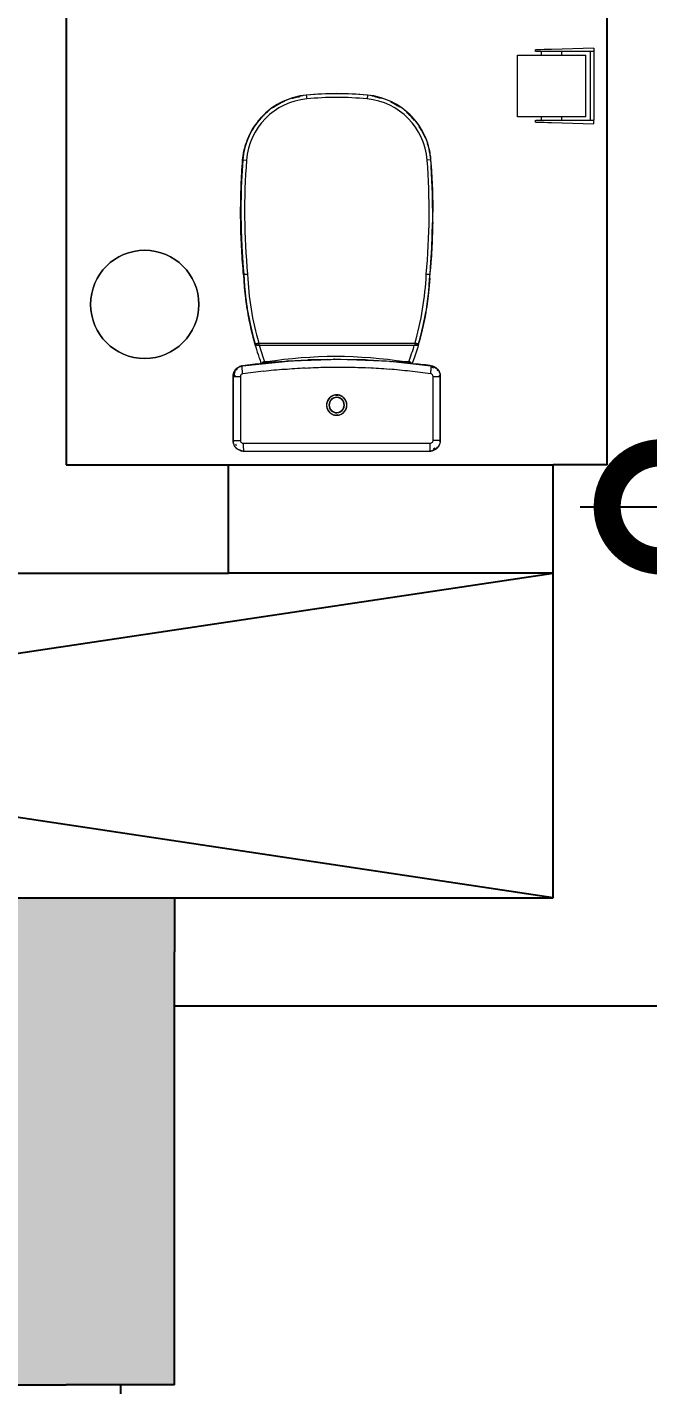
# Model space of a CAD drawing. Header units: metres. Extents: x 15.7 to 112.1, y 4.7 to 71.5.
# Drawn here: x 54.022 to 55.169, y 37.647 to 40.156 of the extents above; entities that cross this region are included whole.
import ezdxf

# ---------------------------------------------------------------- set-up
doc = ezdxf.new("R2010")
doc.units = ezdxf.units.M
doc.layers.get('0').update_dxf_attribs({"color": 3})
doc.layers.add('00', color=252, linetype='Continuous')
for name, color, linetype, lineweight in [('A-DIM', 7, 'Continuous', 5), ('A-EQPM', 6, 'Continuous', 9), ('G-IMPT', 1, 'Continuous', 5)]:
    doc.layers.add(name, color=color, linetype=linetype, lineweight=lineweight)
doc.styles.add('Calibri', font='calibri.ttf', dxfattribs={"height": 0.212639})
doc.dimstyles.new('ECG_Dimn-Detl-100_1', dxfattribs={"dimscale": 0.3048, "dimtxt": 0.25, "dimasz": 1.312336, "dimexe": 0.492126, "dimexo": 0.0625, "dimgap": 0, "dimtad": 1, "dimdec": 0, "dimlfac": 1000, "dimzin": 0, "dimdsep": 46, "dimtxsty": 'Calibri', "dimblk1": 'DOTSMALL', "dimblk2": 'DOTSMALL', "dimsah": 1, "dimcen": 0.09, "dimdle": 0.492126, "dimazin": 0, "dimtfac": 1, "dimtdec": 4, "dimtix": 1, "dimtmove": 2, "dimatfit": 3, "dimfxl": 0.492126, "dimfxlon": 1, "dimtvp": 1, "dimtolj": 1, "dimtzin": 0, "dimarcsym": 2})

# ---------------------------------------------------------------- blocks, each defined once
blk = doc.blocks.new('ECG_Commercial_Toilet_Maid_driver-P Trap_01 - 211109_092700_dwg_dwg_211109-V15-GROUND FLOOR PLAN')
at = {"layer": 'G-IMPT'}
for p, q in [((-0.4183, 0.1761), (-0.44, 0.1748)), ((-0.3575, 0.1776), (-0.3669, 0.1775)), ((-0.3006, 0.1763), (-0.3323, 0.1771)), ((-0.1831, 0.1666), (-0.1816, 0.1664)), ((-0.0804, 0.1337), (-0.0784, 0.133)), ((-0.0786, 0.1331), (-0.0803, 0.1331)), ((-0.0853, -0.0043), (-0.0853, -0.0059)), ((-0.0784, -0.133), (-0.0804, -0.1337)), ((-0.0786, -0.1331), (-0.0803, -0.1331)), ((-0.2674, -0.1743), (-0.2411, -0.1722)), ((-0.4226, -0.1759), (-0.3977, -0.1769)), ((-0.3514, -0.1776), (-0.3203, -0.177))]:
    blk.add_line(p, q, dxfattribs=at)
at = {"layer": 'G-IMPT', "flags": 128}
for points in [[(-0.4998, 0.1614), (-0.5044, 0.159), (-0.5089, 0.1565), (-0.5134, 0.1538), (-0.5154, 0.1524)], [(-0.2349, 0.1719), (-0.2217, 0.171), (-0.2025, 0.1692), (-0.1833, 0.1666)], [(-0.1723, 0.1649), (-0.1642, 0.1634), (-0.1453, 0.1595), (-0.1265, 0.1549), (-0.1172, 0.1524)], [(-0.1138, 0.1514), (-0.1078, 0.1497), (-0.0894, 0.1437), (-0.0776, 0.1396)], [(-0.5263, 0.1443), (-0.5299, 0.1412), (-0.5337, 0.1376), (-0.5374, 0.1339), (-0.5409, 0.1301)], [(-0.0803, 0.1331), (-0.0803, 0.1297), (-0.0803, 0.1263)], [(-0.5719, -0.0627), (-0.5713, -0.0668), (-0.5703, -0.0719), (-0.5691, -0.077), (-0.5676, -0.082), (-0.5664, -0.0859)], [(-0.5622, -0.0966), (-0.5601, -0.1013), (-0.5577, -0.1059), (-0.5551, -0.1105), (-0.5524, -0.1149), (-0.5495, -0.1192), (-0.5493, -0.1195)], [(-0.0803, -0.1294), (-0.0803, -0.1312), (-0.0803, -0.1331)]]:
    blk.add_lwpolyline(points, dxfattribs=at)
at = {"layer": 'G-IMPT'}
for centre, radius, start, end in [((-0.263, -0.3639), 0.5295, 69.8168, 73.379), ((0.7318, -0.0015), 0.8221, 171.054, 188.946), ((-0.263, 0.3639), 0.5295, 286.6212, 290.1832)]:
    blk.add_arc(centre, radius, start, end, dxfattribs=at)
for points, knots in [([(-0.4418, 0.1747), (-0.4378, 0.175), (-0.4259, 0.1758), (-0.406, 0.1767), (-0.3825, 0.1774), (-0.3662, 0.1776), (-0.3578, 0.1776), (-0.3572, 0.1776)], [-0.9464093, -0.9464093, -0.9464093, -0.9464093, -0.8888889, -0.7777778, -0.6666667, -0.5555556, -0.5477804, -0.5477804, -0.5477804, -0.5477804]), ([(-0.3385, 0.1774), (-0.3374, 0.1774), (-0.3285, 0.1773), (-0.3117, 0.1768), (-0.2881, 0.1757), (-0.2676, 0.1744), (-0.2551, 0.1734), (-0.2503, 0.173)], [-0.4598098, -0.4598098, -0.4598098, -0.4598098, -0.4444444, -0.3333333, -0.2222222, -0.1111111, -0.0437293, -0.0437293, -0.0437293, -0.0437293]), ([(-0.5134, 0.1537), (-0.5124, 0.1544), (-0.5064, 0.1581), (-0.5, 0.1613), (-0.4946, 0.1637)], [-0.3528816, -0.3528816, -0.3528816, -0.3528816, -0.3333333, -0.2354946, -0.2354946, -0.2354946, -0.2354946]), ([(-0.4808, 0.1688), (-0.4783, 0.1695), (-0.4718, 0.1713), (-0.4653, 0.1723), (-0.4613, 0.1728)], [-0.1550415, -0.1550415, -0.1550415, -0.1550415, -0.1111111, -0.0452824, -0.0452824, -0.0452824, -0.0452824]), ([(-0.0798, 0.1365), (-0.0801, 0.1362), (-0.0804, 0.1356), (-0.0806, 0.1347), (-0.0805, 0.1341), (-0.0805, 0.1339)], [0.75, 0.75, 0.75, 0.75, 0.875, 0.9375, 1, 1, 1, 1]), ([(-0.078, 0.1376), (-0.0782, 0.1375), (-0.0789, 0.1373), (-0.0795, 0.1369), (-0.0798, 0.1365)], [0.5644299, 0.5644299, 0.5644299, 0.5644299, 0.625, 0.75, 0.75, 0.75, 0.75]), ([(-0.5575, 0.1063), (-0.5562, 0.1087), (-0.5543, 0.1119), (-0.5523, 0.1151), (-0.5517, 0.1159)], [-0.71214902, -0.71214902, -0.71214902, -0.71214902, -0.66666667, -0.65063088, -0.65063088, -0.65063088, -0.65063088]), ([(-0.5706, 0.0702), (-0.5702, 0.0723), (-0.5694, 0.0757), (-0.5685, 0.0791), (-0.5681, 0.0804)], [-0.92350914, -0.92350914, -0.92350914, -0.92350914, -0.88888889, -0.86576975, -0.86576975, -0.86576975, -0.86576975]), ([(-0.5676, -0.0821), (-0.5682, -0.0802), (-0.5696, -0.0755), (-0.5704, -0.0706), (-0.5709, -0.0677)], [-0.14372398, -0.14372398, -0.14372398, -0.14372398, -0.11111111, -0.06227402, -0.06227402, -0.06227402, -0.06227402]), ([(-0.5493, -0.1195), (-0.5507, -0.1175), (-0.5556, -0.1102), (-0.5596, -0.1023), (-0.5623, -0.0964)], [-0.373281, -0.373281, -0.373281, -0.373281, -0.3333333, -0.227652, -0.227652, -0.227652, -0.227652]), ([(-0.524, -0.1461), (-0.525, -0.1454), (-0.5312, -0.1403), (-0.5379, -0.1337), (-0.5432, -0.1274), (-0.5441, -0.1263)], [-0.5754732, -0.5754732, -0.5754732, -0.5754732, -0.5555556, -0.4444444, -0.4201761, -0.4201761, -0.4201761, -0.4201761]), ([(-0.1831, -0.1666), (-0.1768, -0.1657), (-0.1641, -0.1635), (-0.1452, -0.1596), (-0.1264, -0.1551), (-0.1078, -0.1498), (-0.0915, -0.1446), (-0.0816, -0.141), (-0.0777, -0.1395)], [0.3343524, 0.3343524, 0.3343524, 0.3343524, 0.4444444, 0.5555556, 0.6666667, 0.7777778, 0.8888889, 0.9605895, 0.9605895, 0.9605895, 0.9605895]), ([(-0.0805, -0.1339), (-0.0805, -0.1341), (-0.0806, -0.1347), (-0.0804, -0.1356), (-0.0801, -0.1362), (-0.0798, -0.1365)], [0, 0, 0, 0, 0.0625, 0.125, 0.25, 0.25, 0.25, 0.25]), ([(-0.0798, -0.1365), (-0.0794, -0.1369), (-0.0789, -0.1373), (-0.0782, -0.1375), (-0.078, -0.1376)], [0.25, 0.25, 0.25, 0.25, 0.375, 0.4356025, 0.4356025, 0.4356025, 0.4356025]), ([(-0.4902, -0.1655), (-0.4909, -0.1652), (-0.4979, -0.1625), (-0.5072, -0.1578), (-0.5152, -0.1526), (-0.5175, -0.151)], [-0.7902983, -0.7902983, -0.7902983, -0.7902983, -0.7777778, -0.6666667, -0.6200914, -0.6200914, -0.6200914, -0.6200914])]:
    blk.add_open_spline(points, degree=3, knots=knots, dxfattribs=at)
for points in [[(-0.5413, 0.1297), (-0.5368, 0.1348), (-0.532, 0.1395), (-0.5269, 0.1438)], [(-0.0787, 0.1339), (-0.079, 0.1339), (-0.0796, 0.1339), (-0.0802, 0.1339), (-0.0805, 0.1339)], [(-0.0805, 0.1339), (-0.0804, 0.1338), (-0.0804, 0.1335), (-0.0803, 0.1332), (-0.0803, 0.1331)], [(-0.0789, 0.128), (-0.0794, 0.1282), (-0.0798, 0.1284), (-0.0803, 0.1286)], [(-0.0803, 0.1263), (-0.0799, 0.1263), (-0.0795, 0.1263), (-0.0792, 0.1262)], [(-0.0803, -0.1331), (-0.0803, -0.1332), (-0.0804, -0.1335), (-0.0804, -0.1338), (-0.0805, -0.1339)], [(-0.0805, -0.1339), (-0.0802, -0.1339), (-0.0796, -0.1339), (-0.079, -0.1339), (-0.0787, -0.1339)], [(-0.0803, -0.1294), (-0.08, -0.1294), (-0.0793, -0.1293), (-0.0787, -0.1293), (-0.0784, -0.1292)], [(-0.4531, -0.1739), (-0.4643, -0.1731), (-0.4754, -0.1707), (-0.4861, -0.167)], [(-0.2411, -0.1722), (-0.2489, -0.1729), (-0.2646, -0.1742), (-0.2881, -0.1757), (-0.3117, -0.1768), (-0.3353, -0.1775), (-0.3589, -0.1777), (-0.3825, -0.1774), (-0.406, -0.1767), (-0.4297, -0.1756), (-0.4453, -0.1745), (-0.4531, -0.1739)], [(-0.2411, -0.1722), (-0.2346, -0.1719), (-0.2217, -0.1711), (-0.2025, -0.1693), (-0.1897, -0.1676), (-0.1833, -0.1666)]]:
    blk.add_open_spline(points, degree=3, dxfattribs=at)
blk = doc.blocks.new('ECG_Commercial_Toilet_Maid_driver-P Trap_01 - 211109_092700_dwg_dwg_Deckel_unten_211101-V82-GROUND FLOOR PLAN')
at = {"layer": 'G-IMPT'}
for p, q in [((-0.127, 0.1545), (-0.1269, 0.155)), ((-0.1249, 0.1542), (-0.1269, 0.155)), ((-0.1269, -0.155), (-0.127, -0.1545)), ((-0.1269, -0.155), (-0.125, -0.1533))]:
    blk.add_line(p, q, dxfattribs=at)
at = {"layer": 'G-IMPT', "flags": 128}
for points in [[(-0.3647, 0.1773), (-0.3912, 0.1771), (-0.4413, 0.1748), (-0.4432, 0.1746)], [(-0.2547, 0.1731), (-0.291, 0.1758), (-0.3373, 0.1773)], [(-0.4942, 0.1639), (-0.4982, 0.1621), (-0.5028, 0.1598), (-0.5074, 0.1574), (-0.5119, 0.1547), (-0.5156, 0.1523)], [(-0.458, 0.1735), (-0.4583, 0.1734), (-0.4635, 0.1727), (-0.4686, 0.1718), (-0.4737, 0.1707), (-0.4787, 0.1694), (-0.4837, 0.1679)], [(-0.1831, 0.1665), (-0.19, 0.1676), (-0.2113, 0.1701), (-0.2327, 0.1717), (-0.2361, 0.1719)], [(-0.1269, 0.155), (-0.1477, 0.1601), (-0.1688, 0.1643), (-0.1727, 0.1649)], [(-0.5264, 0.1441), (-0.5286, 0.1424), (-0.5324, 0.1389), (-0.5361, 0.1352), (-0.5397, 0.1314), (-0.5416, 0.1293)], [(-0.5512, 0.1166), (-0.5523, 0.1149), (-0.5551, 0.1105), (-0.5576, 0.106), (-0.56, 0.1014), (-0.5609, 0.0994)], [(-0.567, 0.084), (-0.5676, 0.082), (-0.569, 0.077), (-0.5702, 0.072), (-0.5712, 0.0669), (-0.5716, 0.0647)], [(-0.5719, -0.0627), (-0.5713, -0.0668), (-0.5703, -0.0719), (-0.5691, -0.077), (-0.5676, -0.082), (-0.5664, -0.0859)], [(-0.5622, -0.0966), (-0.5601, -0.1013), (-0.5577, -0.1059), (-0.5551, -0.1105), (-0.5524, -0.1149), (-0.5495, -0.1192)], [(-0.5447, -0.1255), (-0.5432, -0.1274), (-0.5398, -0.1314), (-0.5362, -0.1352), (-0.5325, -0.1388), (-0.5286, -0.1423), (-0.5247, -0.1456), (-0.5226, -0.1472)], [(-0.52, -0.1492), (-0.5163, -0.1518), (-0.5119, -0.1547), (-0.5075, -0.1573), (-0.5029, -0.1598), (-0.4982, -0.1621), (-0.4935, -0.1642), (-0.4886, -0.1661), (-0.4837, -0.1678), (-0.4788, -0.1694), (-0.4737, -0.1707), (-0.4687, -0.1718), (-0.4635, -0.1727), (-0.4584, -0.1734), (-0.4532, -0.1739), (-0.4531, -0.1739)], [(-0.4531, -0.1739), (-0.4031, -0.1768), (-0.353, -0.1776), (-0.3029, -0.1764), (-0.2529, -0.1732), (-0.2411, -0.1722)], [(-0.2411, -0.1722), (-0.2196, -0.1708), (-0.1983, -0.1687), (-0.177, -0.1657), (-0.1559, -0.1618), (-0.135, -0.1571), (-0.1269, -0.155)]]:
    blk.add_lwpolyline(points, dxfattribs=at)
at = {"layer": 'G-IMPT'}
for centre, radius, start, end in [((-0.263, -0.3639), 0.5365, 81.438, 83.4677), ((-0.263, -0.3639), 0.5365, 75.3041, 78.0597), ((-0.1287, 0.1483), 0.007, 60.9879, 75.3041), ((-0.1287, 0.1483), 0.007, 60.9879, 75.3041), ((-0.4432, -0.0443), 0.13, 249.5754, 265.6258), ((-0.3576, 1.0752), 1.2528, 265.6258, 275.3365), ((-0.263, 0.3639), 0.5365, 272.3428, 284.6959), ((-0.1287, -0.1483), 0.007, 284.6959, 315.0019), ((-0.1287, -0.1483), 0.007, 284.6959, 315.0019)]:
    blk.add_arc(centre, radius, start, end, dxfattribs=at)
blk = doc.blocks.new('ECG_Commercial_Toilet_Maid_driver-P Trap_01 - 211109_092700_dwg_dwg_Deckel_oben_211101-V83-GROUND FLOOR PLAN')
at = {"layer": 'G-IMPT'}
for p, q in [((-0.4531, 0.1739), (-0.4526, 0.167)), ((-0.1262, 0.1549), (-0.1264, 0.1542)), ((-0.1163, 0.1519), (-0.1162, 0.1521)), ((-0.1138, 0.1442), (-0.1108, 0.1442)), ((-0.1138, 0.1442), (-0.1138, -0.1442)), ((-0.1108, 0.1483), (-0.1136, 0.1483)), ((-0.1108, 0.1483), (-0.1108, 0.1442)), ((-0.1108, -0.1442), (-0.1108, 0.1442)), ((-0.1108, -0.1442), (-0.1108, 0.1442)), ((-0.5726, 0.0565), (-0.5657, 0.0558)), ((-0.5726, -0.0565), (-0.5657, -0.0558)), ((-0.1138, -0.1442), (-0.1108, -0.1442)), ((-0.1127, -0.1483), (-0.1108, -0.1483)), ((-0.1108, -0.1442), (-0.1108, -0.1483)), ((-0.4531, -0.1739), (-0.4526, -0.167)), ((-0.1264, -0.1542), (-0.1262, -0.1549)), ((-0.1162, -0.1521), (-0.1163, -0.1519))]:
    blk.add_line(p, q, dxfattribs=at)
at = {"layer": 'G-IMPT', "flags": 128}
for points in [[(-0.2411, 0.1722), (-0.291, 0.1758), (-0.3411, 0.1775), (-0.3912, 0.1771), (-0.4413, 0.1748), (-0.4531, 0.1739)], [(-0.4531, 0.1739), (-0.4583, 0.1734), (-0.4635, 0.1727), (-0.4686, 0.1718), (-0.4737, 0.1707), (-0.4787, 0.1694), (-0.4837, 0.1679), (-0.4886, 0.1661), (-0.4934, 0.1642), (-0.4982, 0.1621), (-0.5028, 0.1598), (-0.5074, 0.1574), (-0.5119, 0.1547), (-0.5162, 0.1519), (-0.5205, 0.1489), (-0.5246, 0.1457), (-0.5286, 0.1424), (-0.5324, 0.1389), (-0.5361, 0.1352), (-0.5397, 0.1314), (-0.5431, 0.1275), (-0.5464, 0.1234), (-0.5494, 0.1193), (-0.5523, 0.1149), (-0.5551, 0.1105), (-0.5576, 0.106), (-0.56, 0.1014), (-0.5622, 0.0967), (-0.5642, 0.0919), (-0.566, 0.087), (-0.5676, 0.082), (-0.569, 0.077), (-0.5702, 0.072), (-0.5712, 0.0669), (-0.572, 0.0617), (-0.5726, 0.0566), (-0.5726, 0.0565)], [(-0.113, 0.1512), (-0.1337, 0.1568), (-0.1546, 0.1615), (-0.1757, 0.1655), (-0.197, 0.1685), (-0.2183, 0.1707), (-0.2397, 0.1721), (-0.2411, 0.1722)], [(-0.5726, 0.0565), (-0.5744, 0.0324), (-0.5752, 0.0083), (-0.5751, -0.0158), (-0.574, -0.0399), (-0.5726, -0.0565)], [(-0.5726, -0.0565), (-0.5721, -0.0617), (-0.5713, -0.0668), (-0.5703, -0.0719), (-0.5691, -0.077), (-0.5676, -0.082), (-0.566, -0.0869), (-0.5642, -0.0918), (-0.5622, -0.0966), (-0.5601, -0.1013), (-0.5577, -0.1059), (-0.5551, -0.1105), (-0.5524, -0.1149), (-0.5495, -0.1192), (-0.5464, -0.1234), (-0.5432, -0.1274), (-0.5398, -0.1314), (-0.5362, -0.1352), (-0.5325, -0.1388), (-0.5286, -0.1423), (-0.5247, -0.1456), (-0.5205, -0.1488), (-0.5163, -0.1518), (-0.5119, -0.1547), (-0.5075, -0.1573), (-0.5029, -0.1598), (-0.4982, -0.1621), (-0.4935, -0.1642), (-0.4886, -0.1661), (-0.4837, -0.1678), (-0.4788, -0.1694), (-0.4737, -0.1707), (-0.4687, -0.1718), (-0.4635, -0.1727), (-0.4584, -0.1734), (-0.4532, -0.1739), (-0.4531, -0.1739)], [(-0.4531, -0.1739), (-0.4031, -0.1768), (-0.353, -0.1776), (-0.3029, -0.1764), (-0.2529, -0.1732), (-0.2411, -0.1722)], [(-0.2411, -0.1722), (-0.2196, -0.1708), (-0.1983, -0.1687), (-0.177, -0.1657), (-0.1559, -0.1618), (-0.135, -0.1571), (-0.1143, -0.1516), (-0.113, -0.1512)]]:
    blk.add_lwpolyline(points, dxfattribs=at)
at = {"layer": 'G-IMPT'}
for centre, radius, start, end in [((-0.3576, -1.0752), 1.2528, 84.6635, 94.3742), ((-0.4432, 0.0443), 0.13, 94.3742, 174.6261), ((-0.4432, 0.0443), 0.123, 94.3742, 174.6261), ((-0.3576, -1.0752), 1.2458, 84.6551, 94.3742), ((-0.263, -0.3639), 0.5295, 73.6374, 87.677), ((-0.263, -0.3639), 0.5365, 73.7635, 87.6572), ((-0.263, -0.3639), 0.5365, 81.0541, 87.6572), ((-0.263, -0.3639), 0.5365, 75.2338, 78.8854), ((-0.117, 0.1492), 0.003, 74.1204, 97.6492), ((-0.263, -0.3639), 0.5365, 73.8325, 74.1204), ((-0.1138, 0.1483), 0.003, 0, 73.7635), ((-0.1138, 0.1483), 0.003, 0, 73.7635), ((0.0278, 0), 0.6031, 174.6261, 185.3739), ((0.0278, 0), 0.5961, 174.6261, 185.3739), ((-0.4432, -0.0443), 0.13, 185.3739, 265.6258), ((-0.4432, -0.0443), 0.123, 185.3739, 265.6258), ((-0.263, 0.3639), 0.5295, 272.323, 286.3626), ((-0.1138, -0.1483), 0.003, 286.2365, 0), ((-0.1138, -0.1483), 0.003, 286.2365, 0), ((-0.3576, 1.0752), 1.2528, 265.6258, 275.3365), ((-0.3576, 1.0752), 1.2458, 265.6258, 275.3449), ((-0.263, 0.3639), 0.5365, 272.3428, 286.2365), ((-0.263, 0.3639), 0.5365, 272.3428, 278.9459), ((-0.263, 0.3639), 0.5365, 281.1146, 284.7662), ((-0.117, -0.1492), 0.003, 262.3508, 285.8796), ((-0.263, 0.3639), 0.5365, 285.8796, 286.2365)]:
    blk.add_arc(centre, radius, start, end, dxfattribs=at)
for points in [[(-0.2411, 0.1722), (-0.2411, 0.1721), (-0.2411, 0.1718), (-0.2412, 0.1702), (-0.2413, 0.1679), (-0.2415, 0.1661), (-0.2415, 0.1652)], [(-0.1138, -0.1442), (-0.1138, -0.1446), (-0.1137, -0.145), (-0.1137, -0.1454)], [(-0.1137, -0.1454), (-0.1136, -0.1458), (-0.1136, -0.1462), (-0.1135, -0.1465)], [(-0.2415, -0.1652), (-0.2415, -0.1661), (-0.2413, -0.1679), (-0.2412, -0.1702), (-0.2411, -0.1718), (-0.2411, -0.1721), (-0.2411, -0.1722)]]:
    blk.add_open_spline(points, degree=3, dxfattribs=at)
for points, knots in [([(-0.1162, 0.1521), (-0.1162, 0.1521), (-0.1169, 0.1523), (-0.1202, 0.1533), (-0.1239, 0.1543), (-0.1262, 0.1549)], [-1, -1, -1, -1, -0.722222, -0.444444, 0, 0, 0, 0]), ([(-0.113, 0.1512), (-0.113, 0.1512), (-0.113, 0.1509), (-0.1132, 0.1495), (-0.1135, 0.1472), (-0.1137, 0.1452), (-0.1138, 0.1442)], [0, 0, 0, 0, 0.222222, 0.444444, 0.722222, 1, 1, 1, 1]), ([(-0.1108, 0.1442), (-0.1108, 0.1446), (-0.1108, 0.1456), (-0.1108, 0.147), (-0.1108, 0.148), (-0.1108, 0.1483), (-0.1108, 0.1483)], [0, 0, 0, 0, 0.222222, 0.444444, 0.722222, 1, 1, 1, 1]), ([(-0.1135, -0.1465), (-0.1134, -0.1473), (-0.1133, -0.1488), (-0.1131, -0.1502), (-0.113, -0.151), (-0.113, -0.1512), (-0.113, -0.1512)], [0.2222222, 0.2222222, 0.2222222, 0.2222222, 0.4444444, 0.6666667, 0.8333333, 1, 1, 1, 1]), ([(-0.1108, -0.1483), (-0.1108, -0.1483), (-0.1108, -0.1481), (-0.1108, -0.1473), (-0.1108, -0.1459), (-0.1108, -0.1447), (-0.1108, -0.1442)], [0, 0, 0, 0, 0.222222, 0.444444, 0.722222, 1, 1, 1, 1]), ([(-0.1162, -0.1521), (-0.1162, -0.1521), (-0.1166, -0.1522), (-0.1186, -0.1528), (-0.1219, -0.1537), (-0.1248, -0.1545), (-0.1262, -0.1549)], [0, 0, 0, 0, 0.222222, 0.444444, 0.722222, 1, 1, 1, 1])]:
    blk.add_open_spline(points, degree=3, knots=knots, dxfattribs=at)
blk = doc.blocks.new('ECG_Commercial_Toilet_Maid_driver-P Trap_01 - 211109_092700_dwg_dwg_Spühlkasten_211101-V8-GROUND FLOOR PLAN')
at = {"layer": 'G-IMPT'}
for p, q in [((-0.0606, 0.1853), (-0.059, 0.1866)), ((-0.0479, 0.1896), (-0.0479, 0.1886)), ((-0.0478, 0.1894), (-0.0478, 0.1888)), ((0.0707, 0.1915), (-0.0477, 0.1915)), ((-0.0477, 0.1915), (0.0707, 0.1915)), ((-0.0477, 0.187), (-0.0477, 0.1915)), ((-0.0477, 0.1915), (-0.0477, 0.1915)), ((-0.0477, 0.1851), (-0.0477, 0.187)), ((-0.0477, 0.1829), (-0.0477, 0.1851)), ((-0.0477, 0.1806), (-0.0477, 0.1829)), ((-0.0477, 0.1781), (-0.0477, 0.1806)), ((0.0707, 0.1781), (-0.0477, 0.1781)), ((0.0707, 0.1915), (0.0707, 0.1915)), ((0.0707, 0.1915), (0.0707, 0.187)), ((0.0707, 0.187), (0.0707, 0.1851)), ((0.0707, 0.1851), (0.0707, 0.1829)), ((0.0707, 0.1829), (0.0707, 0.1806)), ((0.0707, 0.1806), (0.0707, 0.1781)), ((0.0824, 0.1862), (0.0836, 0.1852)), ((0.0888, 0.1785), (0.0898, 0.1755)), ((-0.0693, 0.1602), (-0.071, 0.1463)), ((-0.0701, 0.1525), (-0.0693, 0.1602)), ((-0.0693, 0.1603), (-0.0684, 0.1673)), ((0.0757, -0.1731), (0.0757, 0.1731)), ((0.0902, 0.1742), (0.0905, 0.1718)), ((0.0907, -0.1715), (0.0907, 0.1715)), ((-0.0755, 0.0994), (-0.0753, 0.1013)), ((-0.076, 0.0922), (-0.0762, 0.0891)), ((-0.0782, 0.0535), (-0.0792, 0.0178)), ((-0.0791, 0.0212), (-0.0791, 0.0224)), ((-0.0792, -0.0178), (-0.0782, -0.0535)), ((-0.0762, -0.0891), (-0.076, -0.0923)), ((-0.071, -0.1463), (-0.0693, -0.1602)), ((-0.0693, -0.1602), (-0.0695, -0.158)), ((-0.0684, -0.1671), (-0.0686, -0.1657)), ((-0.0684, -0.1673), (-0.0684, -0.1671)), ((-0.0666, -0.1769), (-0.0673, -0.1744)), ((-0.0646, -0.1809), (-0.066, -0.1781)), ((-0.0479, -0.19), (-0.0479, -0.188)), ((-0.0478, -0.1882), (-0.0478, -0.1902)), ((-0.0477, -0.1781), (0.0707, -0.1781)), ((-0.0477, -0.1805), (-0.0477, -0.1781)), ((-0.0477, -0.1829), (-0.0477, -0.1805)), ((-0.0477, -0.1851), (-0.0477, -0.1829)), ((-0.0477, -0.187), (-0.0477, -0.1851)), ((-0.0477, -0.1915), (-0.0477, -0.187)), ((-0.0477, -0.1915), (0.0707, -0.1915)), ((0.0707, -0.1915), (-0.0477, -0.1915)), ((-0.0477, -0.1915), (-0.0477, -0.1915)), ((0.0707, -0.1886), (0.0707, -0.1781)), ((0.0707, -0.1915), (0.0707, -0.1886)), ((0.0707, -0.1915), (0.0707, -0.1915))]:
    blk.add_line(p, q, dxfattribs=at)
at = {"layer": 'G-IMPT', "flags": 128}
for points in [[(-0.0675, 0.1742), (-0.0669, 0.177), (-0.066, 0.1796), (-0.0646, 0.1821), (-0.063, 0.1844), (-0.061, 0.1864), (-0.0587, 0.1882), (-0.0563, 0.1896), (-0.0519, 0.191), (-0.0477, 0.1915)], [(-0.0671, 0.1754), (-0.0662, 0.1781), (-0.0648, 0.1806), (-0.0632, 0.1829)], [(-0.0478, 0.1902), (-0.0478, 0.1904), (-0.0478, 0.1906), (-0.0478, 0.1909), (-0.0477, 0.1911)], [(0.0707, 0.1915), (0.0735, 0.1913), (0.0763, 0.1907), (0.0789, 0.1897), (0.0814, 0.1884), (0.0837, 0.1867), (0.0857, 0.1847), (0.0874, 0.1824), (0.0888, 0.18), (0.0903, 0.1757), (0.0907, 0.1715)], [(-0.0675, -0.1742), (-0.0766, -0.0837), (-0.0793, 0.0071), (-0.0756, 0.0979), (-0.0675, 0.1742)], [(-0.0684, 0.1673), (-0.0684, 0.1671), (-0.0686, 0.1657), (-0.0688, 0.1643), (-0.069, 0.1629), (-0.0692, 0.1616), (-0.0693, 0.1602)], [(-0.0677, 0.1726), (-0.0679, 0.1713), (-0.0681, 0.1699), (-0.0683, 0.1685), (-0.0684, 0.1673)], [(0.0907, -0.1715), (0.0907, -0.1053), (0.0907, -0.0388), (0.0907, 0.0276), (0.0907, 0.0941), (0.0907, 0.1604), (0.0907, 0.1715)], [(-0.0727, 0.1302), (-0.0733, 0.1247), (-0.0747, 0.1086)], [(-0.0746, 0.1091), (-0.0744, 0.112), (-0.0735, 0.1209)], [(-0.0765, -0.0844), (-0.0767, -0.0822), (-0.0767, -0.08)], [(-0.0748, -0.1076), (-0.0733, -0.1247), (-0.0727, -0.1302)], [(-0.0686, -0.1657), (-0.0688, -0.1643), (-0.069, -0.1629), (-0.0692, -0.1616), (-0.0693, -0.1602)], [(-0.0677, -0.1726), (-0.0679, -0.1713), (-0.0681, -0.1699), (-0.0683, -0.1685), (-0.0684, -0.1673)], [(-0.0477, -0.1915), (-0.0505, -0.1913), (-0.0533, -0.1907), (-0.0559, -0.1897), (-0.0584, -0.1884), (-0.0607, -0.1867), (-0.0627, -0.1847), (-0.0644, -0.1824), (-0.0665, -0.1784), (-0.0675, -0.1742)], [(0.0907, -0.1715), (0.0905, -0.1743), (0.0899, -0.1771), (0.0889, -0.1798), (0.0876, -0.1822), (0.0859, -0.1845), (0.0839, -0.1865), (0.0817, -0.1882), (0.0792, -0.1896), (0.0749, -0.1911), (0.0707, -0.1915)], [(0.0905, -0.1728), (0.0899, -0.1756), (0.0889, -0.1782)], [(-0.0587, -0.1868), (-0.0609, -0.1852), (-0.0623, -0.1838)], [(-0.0479, -0.19), (-0.0507, -0.1898), (-0.0535, -0.1892), (-0.0561, -0.1882)], [(-0.0478, -0.1902), (-0.0478, -0.1904), (-0.0478, -0.1906), (-0.0478, -0.1909), (-0.0477, -0.1911)]]:
    blk.add_lwpolyline(points, dxfattribs=at)
at = {"layer": 'G-IMPT'}
for centre, major_axis, ratio, start_param, end_param in [((0.0757, 0.1715), (0.015, 0), 0.104518, 0.698132, 1.570796), ((0.0757, 0.1715), (-0.015, 0), 0.104518, 3.141593, 3.839719), ((0.0757, -0.1715), (0.015, 0), 0.101852, 4.712389, 4.886922), ((0.0757, -0.1715), (-0.015, 0), 0.101852, 1.745329, 3.141593)]:
    blk.add_ellipse(centre, major_axis=major_axis, ratio=ratio, start_param=start_param, end_param=end_param, dxfattribs=at)
for points, knots in [([(-0.0675, 0.1742), (-0.0671, 0.1768), (-0.0654, 0.1819), (-0.0603, 0.1876), (-0.0541, 0.1908), (-0.0498, 0.1915), (-0.0477, 0.1915)], [-1, -1, -1, -1, -0.722222, -0.444444, -0.222222, 0, 0, 0, 0]), ([(-0.0674, 0.1743), (-0.0673, 0.1749), (-0.0669, 0.1765), (-0.0657, 0.1797), (-0.0641, 0.1819), (-0.0629, 0.1833)], [0.0512305, 0.0512305, 0.0512305, 0.0512305, 0.1111111, 0.2222222, 0.4038066, 0.4038066, 0.4038066, 0.4038066]), ([(-0.0628, 0.1833), (-0.0637, 0.1823), (-0.0657, 0.1796), (-0.0668, 0.1764), (-0.0673, 0.1743)], [0.5863221, 0.5863221, 0.5863221, 0.5863221, 0.7222222, 0.9391237, 0.9391237, 0.9391237, 0.9391237]), ([(-0.0651, 0.1752), (-0.0648, 0.1761), (-0.0643, 0.1775), (-0.0636, 0.1787), (-0.0633, 0.1792)], [0.1111111, 0.1111111, 0.1111111, 0.1111111, 0.2222222, 0.2811373, 0.2811373, 0.2811373, 0.2811373]), ([(-0.0477, 0.1781), (-0.0483, 0.1781), (-0.0497, 0.1778), (-0.0513, 0.1767), (-0.0523, 0.1753), (-0.0526, 0.1743), (-0.0526, 0.1738)], [-1, -1, -1, -1, -0.722222, -0.444444, -0.222222, 0, 0, 0, 0]), ([(0.0707, 0.1915), (0.0742, 0.1915), (0.08, 0.1899), (0.0863, 0.1846), (0.0893, 0.1795), (0.0905, 0.175), (0.0907, 0.1727), (0.0907, 0.1715)], [-1, -1, -1, -1, -0.666667, -0.444444, -0.222222, -0.111111, 0, 0, 0, 0]), ([(0.0757, 0.1731), (0.0757, 0.1738), (0.0754, 0.1753), (0.0741, 0.1769), (0.0725, 0.1779), (0.0713, 0.1781), (0.0707, 0.1781)], [-1, -1, -1, -1, -0.722222, -0.444444, -0.222222, 0, 0, 0, 0]), ([(0.088, 0.1802), (0.0883, 0.1797), (0.0897, 0.177), (0.0903, 0.1741), (0.0906, 0.1717)], [0.6666667, 0.6666667, 0.6666667, 0.6666667, 0.7222222, 0.9538225, 0.9538225, 0.9538225, 0.9538225]), ([(0.09, 0.1753), (0.0898, 0.1758), (0.0894, 0.1772), (0.0888, 0.1785), (0.0884, 0.1793)], [0.1726862, 0.1726862, 0.1726862, 0.1726862, 0.2222222, 0.3099855, 0.3099855, 0.3099855, 0.3099855]), ([(-0.0675, -0.1742), (-0.0762, -0.1103), (-0.0833, 0.0066), (-0.0745, 0.1231), (-0.0675, 0.1742)], [-1, -1, -1, -1, -0.444444, 0, 0, 0, 0]), ([(-0.0639, 0.1747), (-0.0645, 0.1747), (-0.0655, 0.1747), (-0.0666, 0.1746), (-0.0673, 0.1744), (-0.0675, 0.1743), (-0.0675, 0.1742)], [0.5555556, 0.5555556, 0.5555556, 0.5555556, 0.6666667, 0.7777778, 0.8888889, 0.9998878, 0.9998878, 0.9998878, 0.9998878]), ([(0.0906, 0.1717), (0.0906, 0.1723), (0.0904, 0.1733), (0.0902, 0.1744), (0.0901, 0.1748)], [0.0548654, 0.0548654, 0.0548654, 0.0548654, 0.1111111, 0.1553711, 0.1553711, 0.1553711, 0.1553711]), ([(-0.0477, -0.1915), (-0.0509, -0.1915), (-0.0562, -0.1902), (-0.0622, -0.1857), (-0.0653, -0.1813), (-0.0669, -0.1774), (-0.0674, -0.1753), (-0.0675, -0.1742)], [-1, -1, -1, -1, -0.666667, -0.444444, -0.222222, -0.111111, 0, 0, 0, 0]), ([(-0.0577, -0.1743), (-0.0585, -0.1744), (-0.06, -0.1745), (-0.0622, -0.1747), (-0.064, -0.1747), (-0.0655, -0.1747), (-0.0666, -0.1746), (-0.0673, -0.1745), (-0.0675, -0.1743), (-0.0675, -0.1742)], [0.2222222, 0.2222222, 0.2222222, 0.2222222, 0.3333333, 0.4444444, 0.5555556, 0.6666667, 0.7777778, 0.8888889, 0.9998876, 0.9998876, 0.9998876, 0.9998876]), ([(-0.0674, -0.1744), (-0.0673, -0.1748), (-0.067, -0.1759), (-0.0667, -0.1769), (-0.0665, -0.1774)], [0.0614445, 0.0614445, 0.0614445, 0.0614445, 0.1111111, 0.1711353, 0.1711353, 0.1711353, 0.1711353]), ([(-0.0642, -0.1817), (-0.0645, -0.1813), (-0.066, -0.179), (-0.0668, -0.1764), (-0.0673, -0.1743)], [0.6666667, 0.6666667, 0.6666667, 0.6666667, 0.7222222, 0.9481729, 0.9481729, 0.9481729, 0.9481729]), ([(-0.0526, -0.1737), (-0.0525, -0.1744), (-0.0521, -0.1757), (-0.0508, -0.1771), (-0.0493, -0.1779), (-0.0482, -0.1781), (-0.0477, -0.1781)], [-1, -1, -1, -1, -0.722222, -0.444444, -0.222222, 0, 0, 0, 0]), ([(0.0907, -0.1715), (0.0907, -0.1744), (0.0894, -0.1802), (0.0843, -0.1868), (0.0777, -0.1907), (0.073, -0.1915), (0.0707, -0.1915)], [-1, -1, -1, -1, -0.722222, -0.444444, -0.222222, 0, 0, 0, 0]), ([(0.0707, -0.1781), (0.0714, -0.1781), (0.0729, -0.1778), (0.0746, -0.1765), (0.0755, -0.1748), (0.0757, -0.1736), (0.0757, -0.1731)], [-1, -1, -1, -1, -0.722222, -0.444444, -0.222222, 0, 0, 0, 0]), ([(0.0907, -0.1717), (0.0906, -0.1724), (0.0904, -0.1742), (0.0896, -0.1771), (0.0886, -0.1792), (0.088, -0.1802)], [0.0467052, 0.0467052, 0.0467052, 0.0467052, 0.1111111, 0.2222222, 0.3333333, 0.3333333, 0.3333333, 0.3333333]), ([(0.0884, -0.1793), (0.0886, -0.179), (0.0892, -0.1777), (0.0895, -0.1764), (0.0897, -0.1753)], [0.6917979, 0.6917979, 0.6917979, 0.6917979, 0.7222222, 0.8264398, 0.8264398, 0.8264398, 0.8264398]), ([(-0.0478, -0.1902), (-0.05, -0.1902), (-0.053, -0.1897), (-0.0559, -0.1886), (-0.0567, -0.1882)], [0, 0, 0, 0, 0.2222222, 0.3188139, 0.3188139, 0.3188139, 0.3188139])]:
    blk.add_open_spline(points, degree=3, knots=knots, dxfattribs=at)
for points in [[(-0.0634, 0.1793), (-0.0641, 0.1781), (-0.0645, 0.1768), (-0.0649, 0.1754)], [(-0.0598, 0.1863), (-0.0591, 0.1868), (-0.0585, 0.1872), (-0.0578, 0.1876)], [(-0.0581, 0.1872), (-0.0587, 0.1868), (-0.0592, 0.1864), (-0.0598, 0.186)], [(-0.0502, 0.1901), (-0.0494, 0.1902), (-0.0486, 0.1902), (-0.0478, 0.1902)], [(0.0707, 0.1902), (0.0714, 0.1902), (0.0722, 0.1902), (0.0729, 0.1901)], [(0.0836, 0.1853), (0.0831, 0.1856), (0.0827, 0.186), (0.0823, 0.1863)], [(0.0863, 0.1792), (0.0858, 0.1801), (0.0852, 0.181), (0.0845, 0.1818)], [(0.0845, 0.1815), (0.0852, 0.1807), (0.0858, 0.1799), (0.0864, 0.179)], [(-0.0693, 0.1603), (-0.0693, 0.1602), (-0.0693, 0.1602), (-0.0693, 0.1602)], [(-0.0621, 0.1747), (-0.0628, 0.1747), (-0.0634, 0.1747), (-0.0639, 0.1747)], [(-0.06, 0.1745), (-0.0608, 0.1746), (-0.0615, 0.1746), (-0.0621, 0.1747)], [(-0.0577, 0.1743), (-0.0585, 0.1744), (-0.0593, 0.1745), (-0.06, 0.1745)], [(-0.0552, 0.1741), (-0.056, 0.1742), (-0.0569, 0.1743), (-0.0577, 0.1743)], [(-0.0526, 0.1738), (-0.0544, 0.161), (-0.0559, 0.1482), (-0.0572, 0.1354)], [(-0.0526, 0.1738), (-0.0535, 0.1739), (-0.0544, 0.174), (-0.0552, 0.1741)], [(-0.0572, 0.1354), (-0.0586, 0.1226), (-0.0599, 0.1097), (-0.0611, 0.0968)], [(-0.0607, 0.0969), (-0.0616, 0.084), (-0.0626, 0.0711), (-0.0633, 0.0582)], [(-0.063, 0.0582), (-0.0636, 0.0453), (-0.0641, 0.0323), (-0.0644, 0.0194)], [(-0.0641, 0.0194), (-0.0643, 0.0065), (-0.0645, -0.0065), (-0.0641, -0.0194)], [(-0.0641, -0.0194), (-0.064, -0.0323), (-0.0633, -0.0452), (-0.0624, -0.058)], [(-0.063, -0.0581), (-0.0624, -0.0711), (-0.0614, -0.0839), (-0.0602, -0.0967)], [(-0.0723, -0.1346), (-0.0736, -0.1219), (-0.0747, -0.1091), (-0.0757, -0.0962)], [(-0.0607, -0.0968), (-0.0597, -0.1097), (-0.0584, -0.1225), (-0.0569, -0.1353)], [(-0.0572, -0.1354), (-0.0559, -0.1482), (-0.0544, -0.161), (-0.0526, -0.1737)], [(-0.0693, -0.1602), (-0.0693, -0.1602), (-0.0693, -0.1602), (-0.0693, -0.1603)], [(-0.0552, -0.1741), (-0.056, -0.1742), (-0.0569, -0.1742), (-0.0577, -0.1743)], [(-0.0526, -0.1737), (-0.0535, -0.1738), (-0.0543, -0.174), (-0.0552, -0.1741)], [(0.0901, -0.1748), (0.0904, -0.1738), (0.0905, -0.1728), (0.0906, -0.1717)], [(-0.0659, -0.1787), (-0.0654, -0.1797), (-0.0648, -0.1806), (-0.0642, -0.1814)], [(-0.0598, -0.1863), (-0.0606, -0.1856), (-0.0615, -0.185), (-0.0623, -0.1842)], [(-0.0622, -0.1839), (-0.0611, -0.185), (-0.0599, -0.1862), (-0.0586, -0.187)], [(-0.0566, -0.188), (-0.0539, -0.1893), (-0.0509, -0.19), (-0.0479, -0.19)], [(-0.0502, -0.1881), (-0.0494, -0.1882), (-0.0486, -0.1882), (-0.0478, -0.1882)], [(-0.0479, -0.188), (-0.0485, -0.188), (-0.0491, -0.188), (-0.0497, -0.1879)], [(0.0728, -0.1901), (0.0721, -0.1902), (0.0714, -0.1902), (0.0707, -0.1902)], [(0.0769, -0.1871), (0.0778, -0.1868), (0.0788, -0.1863), (0.0797, -0.1858)]]:
    blk.add_open_spline(points, degree=3, dxfattribs=at)
blk = doc.blocks.new('ECG_Commercial_Toilet_Maid_driver-P Trap_01 - 211109_092700_dwg_dwg_Spülkastenstopfen-V86-GROUND FLOOR PLAN')
at = {"layer": 'G-IMPT', "flags": 128}
for points in [[(0.0189, 0), (0.0188, 0.0008), (0.0188, 0.0015), (0.0187, 0.0023), (0.0186, 0.003), (0.0185, 0.0037), (0.0183, 0.0045), (0.0181, 0.0052), (0.0179, 0.0059), (0.0176, 0.0066), (0.0174, 0.0073), (0.0171, 0.008), (0.0167, 0.0087), (0.0164, 0.0094), (0.016, 0.01), (0.0156, 0.0106), (0.0151, 0.0113), (0.0147, 0.0119), (0.0142, 0.0124), (0.0137, 0.013), (0.0131, 0.0135), (0.0126, 0.014), (0.012, 0.0145), (0.0114, 0.015), (0.0108, 0.0154), (0.0102, 0.0159), (0.0095, 0.0163), (0.0089, 0.0166), (0.0082, 0.017), (0.0075, 0.0173), (0.0068, 0.0176), (0.0061, 0.0178), (0.0054, 0.0181), (0.0047, 0.0183), (0.0039, 0.0184), (0.0032, 0.0186), (0.0025, 0.0187), (0.0017, 0.0188), (0.001, 0.0188), (0.0002, 0.0189), (-0.0006, 0.0188), (-0.0013, 0.0188), (-0.0021, 0.0187), (-0.0028, 0.0186), (-0.0035, 0.0185), (-0.0043, 0.0184), (-0.005, 0.0182), (-0.0057, 0.018), (-0.0065, 0.0177), (-0.0072, 0.0174), (-0.0078, 0.0171), (-0.0085, 0.0168), (-0.0092, 0.0165), (-0.0098, 0.0161), (-0.0105, 0.0157), (-0.0111, 0.0152), (-0.0117, 0.0148), (-0.0123, 0.0143), (-0.0128, 0.0138), (-0.0134, 0.0133), (-0.0139, 0.0127), (-0.0144, 0.0122), (-0.0149, 0.0116), (-0.0153, 0.011), (-0.0158, 0.0104), (-0.0162, 0.0097), (-0.0165, 0.0091), (-0.0169, 0.0084), (-0.0172, 0.0077), (-0.0175, 0.007), (-0.0178, 0.0063), (-0.018, 0.0056), (-0.0182, 0.0049), (-0.0184, 0.0041), (-0.0185, 0.0034), (-0.0187, 0.0027), (-0.0188, 0.0019), (-0.0188, 0.0012), (-0.0189, 0.0004), (-0.0189, 0)], [(-0.0189, 0), (-0.0188, -0.0008), (-0.0188, -0.0015), (-0.0187, -0.0023), (-0.0186, -0.003), (-0.0185, -0.0037), (-0.0183, -0.0045), (-0.0181, -0.0052), (-0.0179, -0.0059), (-0.0176, -0.0066), (-0.0174, -0.0073), (-0.0171, -0.008), (-0.0167, -0.0087), (-0.0164, -0.0094), (-0.016, -0.01), (-0.0156, -0.0106), (-0.0151, -0.0113), (-0.0147, -0.0119), (-0.0142, -0.0124), (-0.0137, -0.013), (-0.0131, -0.0135), (-0.0126, -0.014), (-0.012, -0.0145), (-0.0114, -0.015), (-0.0108, -0.0154), (-0.0102, -0.0159), (-0.0095, -0.0163), (-0.0089, -0.0166), (-0.0082, -0.017), (-0.0075, -0.0173), (-0.0068, -0.0176), (-0.0061, -0.0178), (-0.0054, -0.0181), (-0.0047, -0.0183), (-0.0039, -0.0184), (-0.0032, -0.0186), (-0.0025, -0.0187), (-0.0017, -0.0188), (-0.001, -0.0188), (-0.0002, -0.0189), (0.0006, -0.0188), (0.0013, -0.0188), (0.0021, -0.0187), (0.0028, -0.0186), (0.0035, -0.0185), (0.0043, -0.0184), (0.005, -0.0182), (0.0057, -0.018), (0.0065, -0.0177), (0.0072, -0.0174), (0.0078, -0.0171), (0.0085, -0.0168), (0.0092, -0.0165), (0.0098, -0.0161), (0.0105, -0.0157), (0.0111, -0.0152), (0.0117, -0.0148), (0.0123, -0.0143), (0.0128, -0.0138), (0.0134, -0.0133), (0.0139, -0.0127), (0.0144, -0.0122), (0.0149, -0.0116), (0.0153, -0.011), (0.0158, -0.0104), (0.0162, -0.0097), (0.0165, -0.0091), (0.0169, -0.0084), (0.0172, -0.0077), (0.0175, -0.007), (0.0178, -0.0063), (0.018, -0.0056), (0.0182, -0.0049), (0.0184, -0.0041), (0.0185, -0.0034), (0.0187, -0.0027), (0.0188, -0.0019), (0.0188, -0.0012), (0.0189, -0.0004), (0.0189, 0)]]:
    blk.add_lwpolyline(points, dxfattribs=at)
at = {"layer": 'G-IMPT'}
for radius, start, end in [(0.0186, 360, 180), (0.0186, 180, 0), (0.0179, 171.0018, 180), (0.0179, 180, 186.1954), (0.0144, 360, 180), (0.0144, 180, 0), (0.0137, 0, 180), (0.0137, 180, 0), (0.0179, 360, 8.9982), (0.0179, 353.8046, 360)]:
    blk.add_arc((0, 0), radius, start, end, dxfattribs=at)
blk = doc.blocks.new('ECG_Commercial_Toilet_Maid_driver-P Trap_01 - 211109_092700_dwg_dwg-V87-GROUND FLOOR PLAN')
for name, p in [('ECG_Commercial_Toilet_Maid_driver-P Trap_01 - 211109_092700_dwg_dwg_Deckel_oben_211101-V83-GROUND FLOOR PLAN', (0.3633, 0.0003)), ('ECG_Commercial_Toilet_Maid_driver-P Trap_01 - 211109_092700_dwg_dwg_211109-V15-GROUND FLOOR PLAN', (0.3641, 0)), ('ECG_Commercial_Toilet_Maid_driver-P Trap_01 - 211109_092700_dwg_dwg_Deckel_unten_211101-V82-GROUND FLOOR PLAN', (0.3641, 0)), ('ECG_Commercial_Toilet_Maid_driver-P Trap_01 - 211109_092700_dwg_dwg_Spühlkasten_211101-V8-GROUND FLOOR PLAN', (0.3581, 0)), ('ECG_Commercial_Toilet_Maid_driver-P Trap_01 - 211109_092700_dwg_dwg_Spülkastenstopfen-V86-GROUND FLOOR PLAN', (0.3634, 0))]:
    blk.add_blockref(name, p)
blk = doc.blocks.new('ECG_Commercial_Toilet_Maid_driver-P Trap_01 - ECG_Commercial_Toilet_Maid_driver-P Trap_01-V88-GROUND FLOOR PLAN')
blk.add_blockref('ECG_Commercial_Toilet_Maid_driver-P Trap_01 - 211109_092700_dwg_dwg-V87-GROUND FLOOR PLAN', (-0.0245, 0))
blk = doc.blocks.new('Toilet_Tissue_Dispenser-Bradley_Corp-505 - 505-V57-GROUND FLOOR PLAN')
at = {"layer": 'A-EQPM'}
for p, q in [((54.1967, 43.7149), (54.1189, 43.7172)), ((54.1189, 43.7172), (54.1189, 43.7108)), ((54.1967, 43.7108), (54.1189, 43.7108)), ((54.1189, 43.5838), (54.1189, 43.7108)), ((54.1246, 43.7108), (54.1189, 43.7108)), ((54.1246, 43.7108), (54.1246, 43.5838)), ((54.1332, 43.7045), (54.1332, 43.5902)), ((54.1332, 43.7045), (54.1967, 43.7045)), ((54.1777, 43.7108), (54.1777, 43.7045)), ((54.2259, 43.7108), (54.1967, 43.7108)), ((54.1967, 43.7045), (54.26, 43.7045)), ((54.2158, 43.7045), (54.2158, 43.7108)), ((54.2269, 43.7108), (54.2269, 43.714)), ((54.2602, 43.5902), (54.2602, 43.7045)), ((54.1189, 43.5838), (54.1967, 43.5838)), ((54.1189, 43.5775), (54.1189, 43.5838)), ((54.1189, 43.5838), (54.1246, 43.5838)), ((54.1189, 43.5775), (54.1967, 43.5798)), ((54.1967, 43.5902), (54.1332, 43.5902)), ((54.1777, 43.5902), (54.1777, 43.5838)), ((54.26, 43.5902), (54.1967, 43.5902)), ((54.1967, 43.5838), (54.2259, 43.5838)), ((54.2158, 43.5838), (54.2158, 43.5902)), ((54.2269, 43.5807), (54.2269, 43.5838))]:
    blk.add_line(p, q, dxfattribs=at)
at = {"layer": 'A-EQPM', "flags": 128}
for points in [[(54.2267, 43.714), (54.2249, 43.7141), (54.2215, 43.7142), (54.2167, 43.7143), (54.2107, 43.7145), (54.2039, 43.7147), (54.1967, 43.7149)], [(54.1967, 43.5798), (54.2039, 43.58), (54.2107, 43.5802), (54.2167, 43.5804), (54.2215, 43.5805), (54.2249, 43.5806), (54.2267, 43.5806)]]:
    blk.add_lwpolyline(points, dxfattribs=at)
blk = doc.blocks.new('ECG_Trash Pin - Toilet and bath accessories-2726039-GROUND FLOOR PLAN')
at = {"layer": 'A-EQPM'}
blk.add_circle((0, 0), 0.1, dxfattribs=at)
for start, end in [(360, 180), (180, 360)]:
    blk.add_arc((0, 0), 0.1, start, end, dxfattribs=at)
blk = doc.blocks.new('_DotSmall')
at = {"color": 0, "linetype": 'ByBlock', "const_width": 0.5}
blk.add_lwpolyline([(-0.0625, 0, 1), (0.0625, 0, 1)], format="xyb", close=True, dxfattribs=at)

msp = doc.modelspace()

# ---------------------------------------------------------------- hatches: boundary and pattern name
at = {"layer": '00'}
for points in [[(54.0939, 37.6473), (54.0939, 38.4473), (54.2939, 38.4473), (54.2939, 38.5473), (53.9939, 38.5473), (53.9939, 37.6473)], [(54.2939, 37.6473), (54.2939, 38.4473), (54.0939, 38.4473), (54.0939, 37.6473), (54.1939, 37.6473)]]:
    msp.add_hatch(color=256, dxfattribs=at).paths.add_polyline_path(points, flags=0)

# ---------------------------------------------------------------- linework, layer by layer
for p, q in [((54.0939, 40.9473), (54.0939, 39.3473)), ((55.0939, 39.3473), (55.0939, 40.9473)), ((54.0939, 39.3473), (54.3939, 39.3473)), ((54.3939, 39.3473), (54.9939, 39.3473)), ((54.3939, 39.1473), (54.3939, 39.3473)), ((55.0939, 39.3473), (54.9939, 39.3473)), ((54.9939, 38.5473), (54.9939, 39.3473)), ((50.7939, 39.1473), (54.3939, 39.1473)), ((54.9939, 38.5473), (50.9939, 39.1473)), ((50.9939, 38.5473), (54.9939, 39.1473)), ((54.9939, 39.1473), (54.3939, 39.1473)), ((53.9939, 38.5473), (54.2939, 38.5473)), ((54.2939, 38.5473), (54.9939, 38.5473)), ((54.2939, 38.5473), (54.2939, 38.4473)), ((54.2939, 38.3473), (54.2939, 38.4473)), ((57.4939, 38.3473), (54.2939, 38.3473)), ((54.2939, 37.6473), (54.2939, 38.3473)), ((53.9939, 37.6473), (54.0939, 37.6473)), ((54.1939, 37.6473), (54.0939, 37.6473)), ((54.1939, 37.6473), (54.1939, 35.5073)), ((54.2939, 37.6473), (54.1939, 37.6473))]:
    msp.add_line(p, q, dxfattribs=at)

# ---------------------------------------------------------------- block references
for name, p, rotation in [('Toilet_Tissue_Dispenser-Bradley_Corp-505 - 505-V57-GROUND FLOOR PLAN', (109.1879, 83.6947), 180), ('ECG_Commercial_Toilet_Maid_driver-P Trap_01 - ECG_Commercial_Toilet_Maid_driver-P Trap_01-V88-GROUND FLOOR PLAN', (54.5939, 39.7966), 269.9999999999997)]:
    msp.add_blockref(name, p, dxfattribs=dict(at, rotation=rotation))
msp.add_blockref('ECG_Trash Pin - Toilet and bath accessories-2726039-GROUND FLOOR PLAN', (54.2389, 39.6438), dxfattribs=at)

# ---------------------------------------------------------------- dimensions: what is measured, and where the dimension line sits
at = {"layer": 'A-DIM'}
msp.add_linear_dim(base=(58.7939, 39.2696), p1=(55.1939, 39.4196), p2=(58.7939, 39.4196), location=(57.0221, 39.4225), dimstyle='ECG_Dimn-Detl-100_1', override={"dimpost": '<>', "dimfxl": 3.6}, dxfattribs=at).render()

doc.saveas('drawing.dxf')
